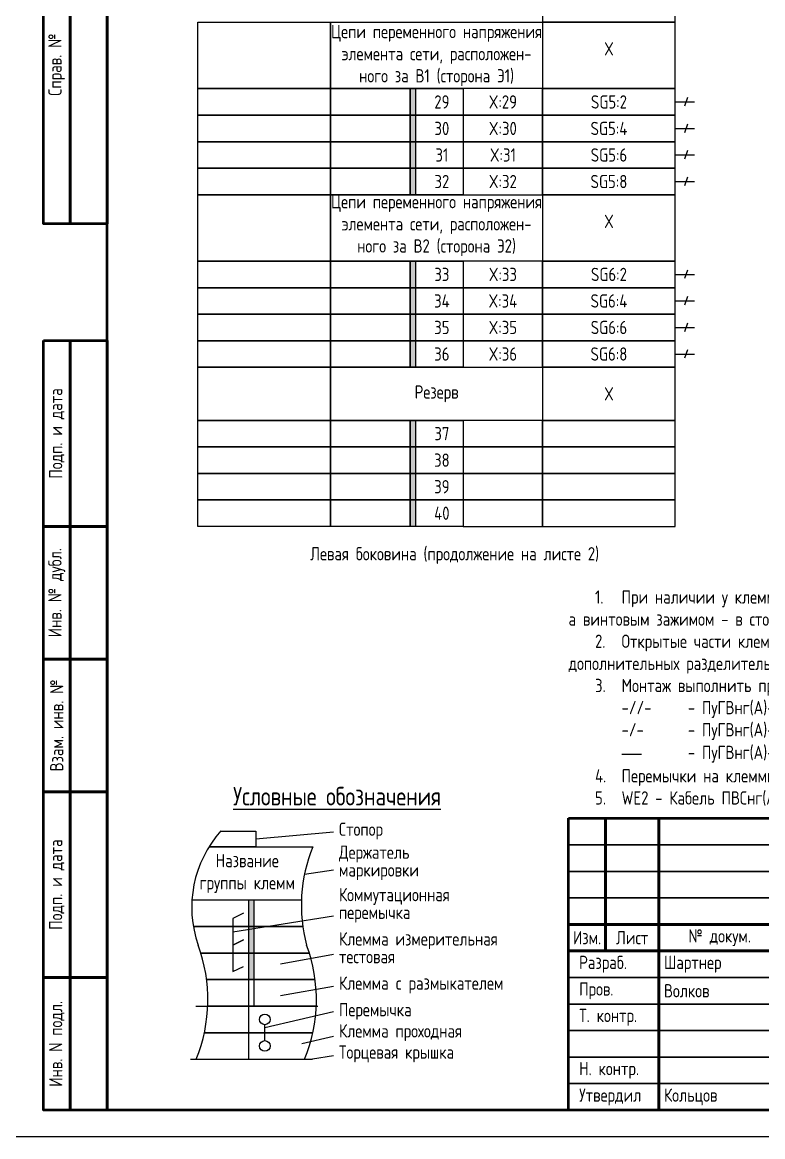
# Model space of a CAD drawing. Header units: millimetres. Extents: x -840 to 1644, y 0 to 561.
# Drawn here: x 1054 to 1193.6, y 0 to 210 of the extents above; entities that cross this region are included whole.
import ezdxf

# ---------------------------------------------------------------- set-up
doc = ezdxf.new("R2010")
doc.units = ezdxf.units.MM
doc.styles.add('Gost_type_A', font='GOST_A.TTF')

# ---------------------------------------------------------------- blocks, each defined once
blk = doc.blocks.new('Штамп левый верхний')
at = {"lineweight": 50}
for points in [[(-12, 0), (-7, 0), (-7, -60), (-12, -60)], [(-7, 0), (0, 0), (0, -60), (-7, -60)], [(-12, -60), (-7, -60), (-7, -120), (-12, -120)], [(-7, -60), (0, -60), (0, -120), (-7, -120)]]:
    blk.add_lwpolyline(points, close=True, dxfattribs=at)
at = {"char_height": 2.5, "width": 60, "attachment_point": 5, "rotation": 90, "style": 'Gost_type_A'}
for s, insert in [('Перв. примен.', (-9.5, -30)), ('Справ. №', (-9.5, -90))]:
    blk.add_mtext(s, dxfattribs=dict(at, insert=insert))
blk = doc.blocks.new('Штамп левый нижний')
at = {"lineweight": 50}
for points in [[(-12, 145), (-7, 145), (-7, 110), (-12, 110)], [(-7, 145), (0, 145), (0, 110), (-7, 110)], [(-12, 110), (-7, 110), (-7, 85), (-12, 85)], [(-7, 110), (0, 110), (0, 85), (-7, 85)], [(-12, 85), (-7, 85), (-7, 60), (-12, 60)], [(-7, 85), (0, 85), (0, 60), (-7, 60)], [(-12, 60), (-7, 60), (-7, 25), (-12, 25)], [(-7, 60), (0, 60), (0, 25), (-7, 25)], [(-12, 25), (-7, 25), (-7, 0), (-12, 0)], [(-7, 25), (0, 25), (0, 0), (-7, 0)]]:
    blk.add_lwpolyline(points, close=True, dxfattribs=at)
at = {"char_height": 2.5, "attachment_point": 5, "rotation": 90, "style": 'Gost_type_A'}
for s, insert, width in [('Подп. и дата', (-9.5, 127.5), 35), ('Инв. № дубл.', (-9.5, 97.5), 25), ('Взам. инв. №', (-9.5, 72.5), 25), ('Подп. и дата', (-9.5, 42.5), 35), ('Инв. N подл.', (-9.5, 12.5), 25)]:
    blk.add_mtext(s, dxfattribs=dict(at, insert=insert, width=width))
blk = doc.blocks.new('Штамп большой нижний')
at = {"lineweight": 50}
for points in [[(-185, 55), (-178, 55), (-178, 35), (-185, 35)], [(-178, 55), (-168, 55), (-168, 35), (-178, 35)], [(-168, 55), (-145, 55), (-145, 35), (-168, 35)], [(-185, 35), (-178, 35), (-178, 30), (-185, 30)], [(-178, 35), (-168, 35), (-168, 30), (-178, 30)], [(-168, 35), (-145, 35), (-145, 30), (-168, 30)], [(-185, 30), (-168, 30), (-168, 0), (-185, 0)], [(-168, 30), (-145, 30), (-145, 0), (-168, 0)]]:
    blk.add_lwpolyline(points, close=True, dxfattribs=at)
for points in [[(-185, 55), (-178, 55), (-178, 50), (-185, 50)], [(-178, 55), (-168, 55), (-168, 50), (-178, 50)], [(-168, 55), (-145, 55), (-145, 50), (-168, 50)], [(-185, 50), (-178, 50), (-178, 45), (-185, 45)], [(-178, 50), (-168, 50), (-168, 45), (-178, 45)], [(-168, 50), (-145, 50), (-145, 45), (-168, 45)], [(-185, 45), (-178, 45), (-178, 40), (-185, 40)], [(-178, 45), (-168, 45), (-168, 40), (-178, 40)], [(-168, 45), (-145, 45), (-145, 40), (-168, 40)], [(-185, 40), (-178, 40), (-178, 35), (-185, 35)], [(-178, 40), (-168, 40), (-168, 35), (-178, 35)], [(-168, 40), (-145, 40), (-145, 35), (-168, 35)], [(-185, 30), (-168, 30), (-168, 25), (-185, 25)], [(-168, 30), (-145, 30), (-145, 25), (-168, 25)], [(-185, 25), (-168, 25), (-168, 20), (-185, 20)], [(-168, 25), (-145, 25), (-145, 20), (-168, 20)], [(-185, 20), (-168, 20), (-168, 15), (-185, 15)], [(-168, 20), (-145, 20), (-145, 15), (-168, 15)], [(-185, 15), (-168, 15), (-168, 10), (-185, 10)], [(-168, 15), (-145, 15), (-145, 10), (-168, 10)], [(-185, 10), (-168, 10), (-168, 5), (-185, 5)], [(-168, 10), (-145, 10), (-145, 5), (-168, 5)], [(-185, 5), (-168, 5), (-168, 0), (-185, 0)], [(-168, 5), (-145, 5), (-145, 0), (-168, 0)]]:
    blk.add_lwpolyline(points, close=True)
at = {"char_height": 2.5, "style": 'Gost_type_A'}
for s, insert, width, attachment_point in [('Изм.', (-181.5, 32.5), 7, 5), ('Лист', (-173, 32.5), 10, 5), ('№ докум.', (-156.5, 32.5), 23, 5), ('\\pxl0.8;Разраб.', (-185, 27.5), 17, 4), ('\\pxl0.8;Пров.', (-185, 22.5), 17, 4), ('\\pxl0.8;Т. контр.', (-185, 17.5), 17, 4), ('\\pxl0.8;Н. контр.', (-185, 7.5), 17, 4), ('\\pxl0.8;Утвердил', (-185, 2.5), 17, 4)]:
    blk.add_mtext(s, dxfattribs=dict(at, insert=insert, width=width, attachment_point=attachment_point))

msp = doc.modelspace()

# ---------------------------------------------------------------- hatches: boundary and pattern name
h = msp.add_hatch(color=256)
h.dxf.hatch_style = 1
h.paths.add_polyline_path([(1128.12, 197.47), (1127.12, 197.47), (1127.12, 177.47), (1128.12, 177.47)])
h = msp.add_hatch(color=256)
h.dxf.hatch_style = 1
h.paths.add_polyline_path([(1128.12, 164.97), (1127.12, 164.97), (1127.12, 144.97), (1128.12, 144.97)])
h = msp.add_hatch(color=256)
h.dxf.hatch_style = 1
h.paths.add_polyline_path([(1128.12, 134.97), (1127.12, 134.97), (1127.12, 114.97), (1128.12, 114.97)])
h = msp.add_hatch(color=256)
h.dxf.hatch_style = 1
h.paths.add_polyline_path([(1097.71, 44.6), (1096.71, 44.6), (1096.71, 29.6), (1097.71, 29.6)])

# ---------------------------------------------------------------- linework, layer by layer
for p, q in [((1179.45, 195.79), (1178.87, 194.17)), ((1177.12, 194.97), (1180.74, 194.97)), ((1177.12, 189.97), (1180.74, 189.97)), ((1179.45, 190.79), (1178.87, 189.17)), ((1177.12, 184.97), (1180.74, 184.97)), ((1179.45, 185.79), (1178.87, 184.17)), ((1179.45, 180.79), (1178.87, 179.17)), ((1177.12, 179.97), (1180.74, 179.97)), ((1177.12, 162.47), (1180.74, 162.47)), ((1179.45, 163.29), (1178.87, 161.67)), ((1179.45, 158.29), (1178.87, 156.67)), ((1177.12, 157.47), (1180.74, 157.47)), ((1179.45, 153.29), (1178.87, 151.67)), ((1177.12, 152.47), (1180.74, 152.47)), ((1177.12, 147.47), (1180.74, 147.47)), ((1179.45, 148.29), (1178.87, 146.67)), ((1098.07, 56.1), (1112.71, 57.42)), ((1089.21, 54.6), (1108.79, 54.6)), ((1107.22, 49.45), (1112.71, 50.29)), ((1086.19, 44.6), (1106.65, 44.6)), ((1096.71, 14.6), (1096.71, 44.6)), ((1097.71, 39.6), (1097.71, 44.6)), ((1093.71, 38.6), (1112.71, 41.6)), ((1106.91, 39.6), (1086.45, 39.6)), ((1086.45, 39.6), (1106.91, 39.6)), ((1097.71, 24.6), (1097.71, 39.6)), ((1108.13, 34.6), (1087.67, 34.6)), ((1087.67, 34.6), (1108.13, 34.6)), ((1102.71, 32.6), (1112.71, 34.37)), ((1109.22, 29.6), (1088.76, 29.6)), ((1088.76, 29.6), (1109.22, 29.6)), ((1109.22, 29.6), (1088.76, 29.6)), ((1088.76, 29.6), (1109.22, 29.6)), ((1102.71, 26.6), (1112.71, 28.37)), ((1086.71, 24.6), (1109.71, 24.6)), ((1109.43, 24.6), (1088.97, 24.6)), ((1088.97, 24.6), (1109.43, 24.6)), ((1099.71, 20.6), (1112.71, 23.6)), ((1099.74, 19.6), (1099.74, 21.1)), ((1108.79, 19.6), (1088.33, 19.6)), ((1088.33, 19.6), (1108.79, 19.6)), ((1099.74, 18.1), (1099.74, 19.6)), ((1106.71, 17.56), (1112.71, 18.94)), ((1112.71, 15.27), (1108.71, 14.6)), ((1085.71, 14.6), (1108.71, 14.6)), ((1086.78, 14.6), (1107.24, 14.6))]:
    msp.add_line(p, q)
for points in [[(1347, 420), (1347, 0), (1050, 0), (1050, 420)], [(1177.12, 214.97), (1152.12, 214.97), (1152.12, 209.97), (1177.12, 209.97)], [(1087.12, 209.97), (1112.12, 209.97), (1112.12, 197.47), (1087.12, 197.47)], [(1112.12, 209.97), (1152.12, 209.97), (1152.12, 197.47), (1112.12, 197.47)], [(1177.12, 209.97), (1152.12, 209.97), (1152.12, 197.47), (1177.12, 197.47)], [(1087.12, 197.47), (1112.12, 197.47), (1112.12, 192.47), (1087.12, 192.47)], [(1112.12, 197.47), (1127.12, 197.47), (1127.12, 192.47), (1112.12, 192.47)], [(1127.12, 197.47), (1137.12, 197.47), (1137.12, 192.47), (1127.12, 192.47)], [(1152.12, 197.47), (1137.12, 197.47), (1137.12, 192.47), (1152.12, 192.47)], [(1177.12, 197.47), (1152.12, 197.47), (1152.12, 192.47), (1177.12, 192.47)], [(1087.12, 192.47), (1112.12, 192.47), (1112.12, 187.47), (1087.12, 187.47)], [(1112.12, 192.47), (1127.12, 192.47), (1127.12, 187.47), (1112.12, 187.47)], [(1127.12, 192.47), (1137.12, 192.47), (1137.12, 187.47), (1127.12, 187.47)], [(1152.12, 192.47), (1137.12, 192.47), (1137.12, 187.47), (1152.12, 187.47)], [(1177.12, 192.47), (1152.12, 192.47), (1152.12, 187.47), (1177.12, 187.47)], [(1087.12, 187.47), (1112.12, 187.47), (1112.12, 182.47), (1087.12, 182.47)], [(1112.12, 187.47), (1127.12, 187.47), (1127.12, 182.47), (1112.12, 182.47)], [(1127.12, 187.47), (1137.12, 187.47), (1137.12, 182.47), (1127.12, 182.47)], [(1152.12, 187.47), (1137.12, 187.47), (1137.12, 182.47), (1152.12, 182.47)], [(1177.12, 187.47), (1152.12, 187.47), (1152.12, 182.47), (1177.12, 182.47)], [(1087.12, 182.47), (1112.12, 182.47), (1112.12, 177.47), (1087.12, 177.47)], [(1112.12, 182.47), (1127.12, 182.47), (1127.12, 177.47), (1112.12, 177.47)], [(1127.12, 182.47), (1137.12, 182.47), (1137.12, 177.47), (1127.12, 177.47)], [(1152.12, 182.47), (1137.12, 182.47), (1137.12, 177.47), (1152.12, 177.47)], [(1177.12, 182.47), (1152.12, 182.47), (1152.12, 177.47), (1177.12, 177.47)], [(1087.12, 177.47), (1112.12, 177.47), (1112.12, 164.97), (1087.12, 164.97)], [(1112.12, 177.47), (1152.12, 177.47), (1152.12, 164.97), (1112.12, 164.97)], [(1177.12, 177.47), (1152.12, 177.47), (1152.12, 164.97), (1177.12, 164.97)], [(1087.12, 164.97), (1112.12, 164.97), (1112.12, 159.97), (1087.12, 159.97)], [(1112.12, 164.97), (1127.12, 164.97), (1127.12, 159.97), (1112.12, 159.97)], [(1127.12, 164.97), (1137.12, 164.97), (1137.12, 159.97), (1127.12, 159.97)], [(1152.12, 164.97), (1137.12, 164.97), (1137.12, 159.97), (1152.12, 159.97)], [(1177.12, 164.97), (1152.12, 164.97), (1152.12, 159.97), (1177.12, 159.97)], [(1087.12, 159.97), (1112.12, 159.97), (1112.12, 154.97), (1087.12, 154.97)], [(1112.12, 159.97), (1127.12, 159.97), (1127.12, 154.97), (1112.12, 154.97)], [(1127.12, 159.97), (1137.12, 159.97), (1137.12, 154.97), (1127.12, 154.97)], [(1152.12, 159.97), (1137.12, 159.97), (1137.12, 154.97), (1152.12, 154.97)], [(1177.12, 159.97), (1152.12, 159.97), (1152.12, 154.97), (1177.12, 154.97)], [(1087.12, 154.97), (1112.12, 154.97), (1112.12, 149.97), (1087.12, 149.97)], [(1112.12, 154.97), (1127.12, 154.97), (1127.12, 149.97), (1112.12, 149.97)], [(1127.12, 154.97), (1137.12, 154.97), (1137.12, 149.97), (1127.12, 149.97)], [(1152.12, 154.97), (1137.12, 154.97), (1137.12, 149.97), (1152.12, 149.97)], [(1177.12, 154.97), (1152.12, 154.97), (1152.12, 149.97), (1177.12, 149.97)], [(1087.12, 149.97), (1112.12, 149.97), (1112.12, 144.97), (1087.12, 144.97)], [(1112.12, 149.97), (1127.12, 149.97), (1127.12, 144.97), (1112.12, 144.97)], [(1127.12, 149.97), (1137.12, 149.97), (1137.12, 144.97), (1127.12, 144.97)], [(1152.12, 149.97), (1137.12, 149.97), (1137.12, 144.97), (1152.12, 144.97)], [(1177.12, 149.97), (1152.12, 149.97), (1152.12, 144.97), (1177.12, 144.97)], [(1087.12, 144.97), (1112.12, 144.97), (1112.12, 134.97), (1087.12, 134.97)], [(1112.12, 144.97), (1152.12, 144.97), (1152.12, 134.97), (1112.12, 134.97)], [(1177.12, 144.97), (1152.12, 144.97), (1152.12, 134.97), (1177.12, 134.97)], [(1087.12, 134.97), (1112.12, 134.97), (1112.12, 129.97), (1087.12, 129.97)], [(1112.12, 134.97), (1127.12, 134.97), (1127.12, 129.97), (1112.12, 129.97)], [(1127.12, 134.97), (1137.12, 134.97), (1137.12, 129.97), (1127.12, 129.97)], [(1152.12, 134.97), (1137.12, 134.97), (1137.12, 129.97), (1152.12, 129.97)], [(1177.12, 134.97), (1152.12, 134.97), (1152.12, 129.97), (1177.12, 129.97)], [(1087.12, 129.97), (1112.12, 129.97), (1112.12, 124.97), (1087.12, 124.97)], [(1112.12, 129.97), (1127.12, 129.97), (1127.12, 124.97), (1112.12, 124.97)], [(1127.12, 129.97), (1137.12, 129.97), (1137.12, 124.97), (1127.12, 124.97)], [(1152.12, 129.97), (1137.12, 129.97), (1137.12, 124.97), (1152.12, 124.97)], [(1177.12, 129.97), (1152.12, 129.97), (1152.12, 124.97), (1177.12, 124.97)], [(1087.12, 124.97), (1112.12, 124.97), (1112.12, 119.97), (1087.12, 119.97)], [(1112.12, 124.97), (1127.12, 124.97), (1127.12, 119.97), (1112.12, 119.97)], [(1127.12, 124.97), (1137.12, 124.97), (1137.12, 119.97), (1127.12, 119.97)], [(1152.12, 124.97), (1137.12, 124.97), (1137.12, 119.97), (1152.12, 119.97)], [(1177.12, 124.97), (1152.12, 124.97), (1152.12, 119.97), (1177.12, 119.97)], [(1087.12, 119.97), (1112.12, 119.97), (1112.12, 114.97), (1087.12, 114.97)], [(1112.12, 119.97), (1127.12, 119.97), (1127.12, 114.97), (1112.12, 114.97)], [(1127.12, 119.97), (1137.12, 119.97), (1137.12, 114.97), (1127.12, 114.97)], [(1152.12, 119.97), (1137.12, 119.97), (1137.12, 114.97), (1152.12, 114.97)], [(1177.12, 119.97), (1152.12, 119.97), (1152.12, 114.97), (1177.12, 114.97)]]:
    msp.add_lwpolyline(points, close=True)
at = {"lineweight": 50}
msp.add_lwpolyline([(1342, 415), (1342, 5), (1070, 5), (1070, 415)], close=True, dxfattribs=at)
for points in [[(1127.12, 177.47), (1127.12, 197.47), (1128.12, 197.47), (1128.12, 177.47)], [(1127.12, 144.97), (1127.12, 164.97), (1128.12, 164.97), (1128.12, 144.97)], [(1127.12, 114.97), (1127.12, 134.97), (1128.12, 134.97), (1128.12, 114.97)], [(1091.46, 57.6), (1098.07, 57.6), (1098.07, 54.6), (1089.21, 54.6)], [(1095.71, 42.1), (1093.71, 41.1), (1093.71, 36.1), (1095.71, 37.1)], [(1095.71, 37.1), (1093.71, 36.1), (1093.71, 31.1), (1095.71, 32.1)]]:
    msp.add_lwpolyline(points)
for centre in [(1099.74, 22.1), (1099.74, 17.1)]:
    msp.add_circle(centre, 1)
for centre, radius, start, end in [((1107.55, 43.2), 21.6, 138.181, 199.2333), ((1135.64, 43.61), 29.02, 157.7321, 195.0211), ((1059.46, 25.83), 29.54, 337.6521, 20.3143), ((1079.92, 25.83), 29.54, 337.6521, 20.3143)]:
    msp.add_arc(centre, radius, start, end)

# ---------------------------------------------------------------- block references
for name, p in [('Штамп левый верхний', (1070, 292)), ('Штамп левый нижний', (1070, 5)), ('Штамп большой нижний', (1342, 5))]:
    msp.add_blockref(name, p)

# ---------------------------------------------------------------- texts
at = {"style": 'Gost_type_A'}
for s, insert, char_height, width, attachment_point in [('Цепи переменного напряжения элемента сети, расположен-\\Pного за В1 (сторона Э1) ', (1132.12, 203.72), 2.5, 40, 5), ('X', (1164.62, 204.97), 2.5, 25, 5), ('SG5:2', (1164.62, 194.97), 2.5, 25, 5), ('SG5:4', (1164.62, 189.97), 2.5, 25, 5), ('SG5:6', (1164.62, 184.97), 2.5, 25, 5), ('SG5:8', (1164.62, 179.97), 2.5, 25, 5), ('Цепи переменного напряжения элемента сети, расположен-\\Pного за В2 (сторона Э2) ', (1132.12, 171.66), 2.5, 40, 5), ('X', (1164.62, 172.47), 2.5, 25, 5), ('SG6:2', (1164.62, 162.47), 2.5, 25, 5), ('SG6:4', (1164.62, 157.47), 2.5, 25, 5), ('SG6:6', (1164.62, 152.47), 2.5, 25, 5), ('SG6:8', (1164.62, 147.47), 2.5, 25, 5), ('Резерв', (1132.12, 139.97), 2.5, 40, 5), ('X', (1164.62, 139.97), 2.5, 25, 5), ('Левая боковина (продолжение на листе 2)', (1135.53, 109.5), 2.5, 90, 5), ('\\pxi2,ql,t4;1.^IПри наличии у клеммы и пружинного и винтового зажима, установить пружинным зажимом в сторону внутреннего монтажа шкафа, а винтовым зажимом - в сторону подключения внешних кабелей.\\P2.^IОткрытые части клемм закрыть соответствующими концевыми крышками. На данной схеме показаны только места установок дополнительных разделительных крышек и пластин (в зависимости от типа клемм).\\P{\\A1;3.^IМонтаж выполнить проводом:\\P\\pi0,l4,q*,t4,9;-//-^I- ПуГВнг(А)-LS 1х2,5 белый;\\P\\pi2.42857,l1.57143,ql,t1.57143,9;-/-  ^I- ПуГВнг(А)-LS 1х1,5 белый; \\P\\pi-5,l9,q*,t9;\\fArial|b0|i0|c0|p34;\\H1.08333x;―^I\\fGOST type A|b0|i0|c204|p34;\\H0.92308x;- ПуГВнг(А)-LS 1x0,75 белый.\\A0;\\fMS Shell Dlg 2|b0|i0|c204|p0;\\H0.70834x;\\P\\pi2,l0,ql,t4;\\A1;\\fGOST type A|b0|i0|c204|p34;\\H1.41176x;4.^IПеремычки на клеммнике выполнить проводом ПуГВнг(А)-LS 1х1,5 белый;\\P5.^IWE2 - Кабель ПВСнг(А)-LS 2x0,75.}', (1157, 62), 2.5, 183, 7), ('{\\LУсловные обозначения}', (1113.35, 64.16), 3.5, 75, 5), ('Название группы клемм', (1096.42, 49.6), 2.5, 20.4592, 5), ('Шартнер', (1175, 32.5), 2.5, 22, 4), ('Волков', (1175, 27.5), 2.5, 22, 4), ('Кольцов', (1175, 7.5), 2.5, 22, 4)]:
    msp.add_mtext(s, dxfattribs=dict(at, insert=insert, char_height=char_height, width=width, attachment_point=attachment_point))
at = {"ltscale": 10, "char_height": 2.5, "attachment_point": 5, "style": 'Gost_type_A'}
for s, insert, width in [('29', (1133.12, 194.97), 8), ('X:29', (1144.62, 194.97), 15), ('30', (1133.12, 189.97), 8), ('X:30', (1144.62, 189.97), 15), ('31', (1133.12, 184.97), 8), ('X:31', (1144.62, 184.97), 15), ('32', (1133.12, 179.97), 8), ('X:32', (1144.62, 179.97), 15), ('33', (1133.12, 162.47), 8), ('X:33', (1144.62, 162.47), 15), ('34', (1133.12, 157.47), 8), ('X:34', (1144.62, 157.47), 15), ('35', (1133.12, 152.47), 8), ('X:35', (1144.62, 152.47), 15), ('36', (1133.12, 147.47), 8), ('X:36', (1144.62, 147.47), 15), ('37', (1133.12, 132.47), 8), ('38', (1133.12, 127.47), 8), ('39', (1133.12, 122.47), 8), ('40', (1133.12, 117.47), 8)]:
    msp.add_mtext(s, dxfattribs=dict(at, insert=insert, width=width))
at = {"char_height": 2.5, "attachment_point": 4, "line_spacing_factor": 0.8, "style": 'Gost_type_A'}
for s, insert, width in [('Стопор', (1113.71, 57.6), 44), ('Держатель\\Pмаркировки', (1113.71, 51.6), 38.7538), ('Коммутационная\\Pперемычка', (1113.71, 43.6), 44), ('Клемма измерительная\\Pтестовая', (1113.71, 35.6), 55.1103), ('Клемма c размыкателем', (1113.71, 28.6), 55.1103), ('Перемычка', (1113.71, 23.6), 49.9213), ('Клемма проходная', (1113.71, 19.6), 44), ('Торцевая крышка', (1113.71, 15.6), 44)]:
    msp.add_mtext(s, dxfattribs=dict(at, insert=insert, width=width))

doc.saveas('drawing.dxf')
